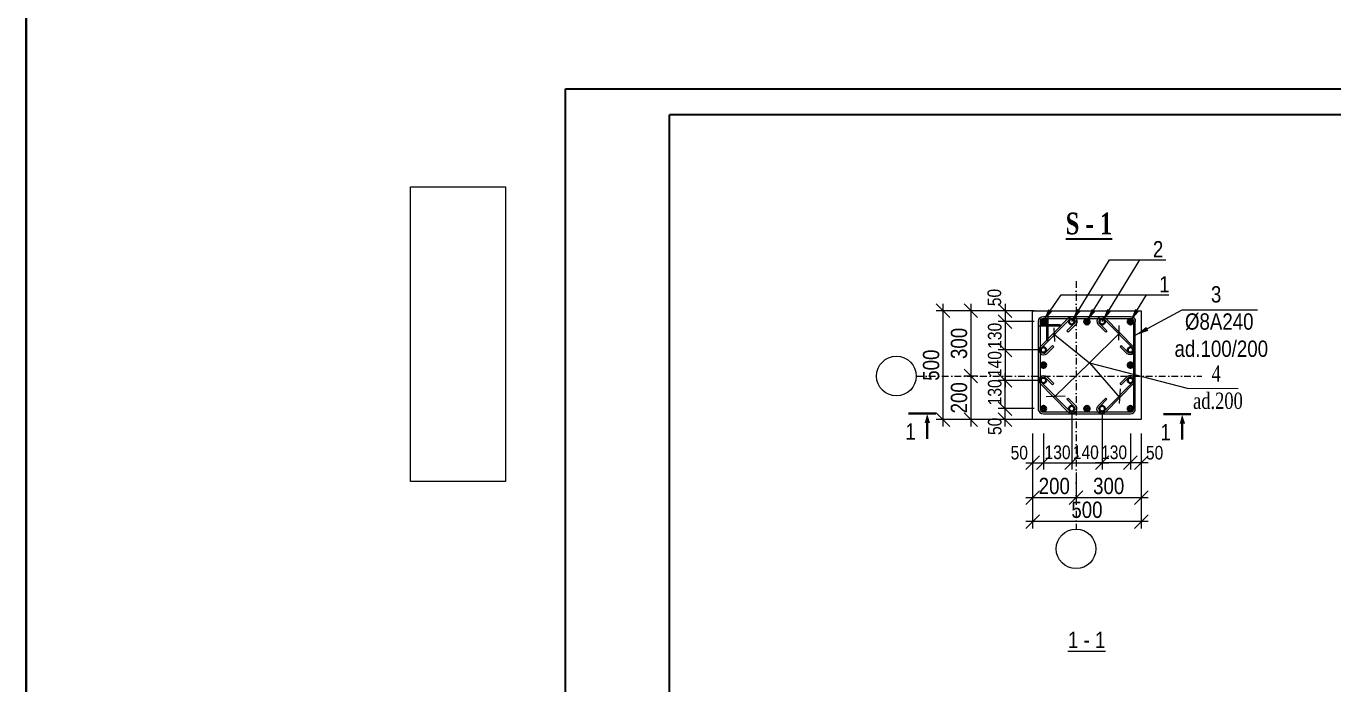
# Model space of a CAD drawing. Header units: millimetres. Extents: x -149347 to 251215, y -2929184 to -2541447.
# Drawn here: x -91598 to -67571, y -2713286 to -2701190 of the extents above; entities that cross this region are included whole.
import ezdxf

# ---------------------------------------------------------------- set-up
doc = ezdxf.new("R2010")
doc.units = ezdxf.units.MM
doc.linetypes.add('CENTER', pattern=[1524, 952.5, -190.5, 190.5, -190.5])
doc.linetypes.add('Dot & Dashed', pattern=[469.194434, 246.944437, -123.472219, 0, -98.777778])
for name, color, linetype, lineweight in [('Ishare xetleri', 95, 'Continuous', 5), ('Oxlar- - -', 84, 'CENTER', 5), ('Xamut', 5, 'Continuous', 15)]:
    doc.layers.add(name, color=color, linetype=linetype, lineweight=lineweight)
doc.layers.add('Text', color=7, linetype='Continuous')
doc.styles.add('400', font='times.ttf', dxfattribs={"width": 0.75, "height": 300})
doc.styles.add('style1', font='A3TI(LA).TTF', dxfattribs={"height": 400})
doc.styles.add('style6', font='ARIALN.TTF', dxfattribs={"height": 300})
doc.dimstyles.new('DIM_100', dxfattribs={"dimscale": 100, "dimtxt": 250, "dimasz": 2.5, "dimexe": 1.25, "dimexo": 0.625, "dimtad": 1, "dimdec": 0, "dimtxsty": 'style1', "dimblk": 'OBLIQUE', "dimcen": 2.5, "dimdle": 1.25, "dimclrd": 251, "dimclre": 251, "dimaunit": 1, "dimadec": 3, "dimazin": 0, "dimtfac": 1, "dimtdec": 0, "dimtmove": 1, "dimatfit": 3, "dimfxl": 1.25, "dimlwd": 5, "dimlwe": 5, "dimarcsym": 0})
pattern_1 = [(0, (-1795523.03, -106247.806), (0, 27.94), [20.32, -7.62]), (90, (-1795523.03, -106247.806), (-27.94, 2e-15), [20.32, -7.62])]
pattern_2 = [(0, (-1795523.03, -107047.793), (0, 27.94), [20.32, -7.62]), (90, (-1795523.03, -107047.793), (-27.94, 2e-15), [20.32, -7.62])]
pattern_3 = [(0, (-1796323.03, -106247.806), (0, 27.94), [20.32, -7.62]), (90, (-1796323.03, -106247.806), (-27.94, 2e-15), [20.32, -7.62])]
pattern_4 = [(0, (-71242.724, -2706574.927), (0, 27.94), [20.32, -7.62]), (90, (-71242.724, -2706574.927), (-27.94, 2e-15), [20.32, -7.62])]
pattern_5 = [(0, (-1795523.03, -107847.8), (0, 27.94), [20.32, -7.62]), (90, (-1795523.03, -107847.8), (-27.94, 2e-15), [20.32, -7.62])]
pattern_6 = [(0, (-71242.724, -2707374.934), (0, 27.94), [20.32, -7.62]), (90, (-71242.724, -2707374.934), (-27.94, 2e-15), [20.32, -7.62])]
pattern_7 = [(0, (-1794723.03, -106247.806), (0, 27.94), [20.32, -7.62]), (90, (-1794723.03, -106247.806), (-27.94, 2e-15), [20.32, -7.62])]
pattern_8 = [(0, (-1794723.03, -107047.793), (0, 27.94), [20.32, -7.62]), (90, (-1794723.03, -107047.793), (-27.94, 2e-15), [20.32, -7.62])]

# ---------------------------------------------------------------- blocks, each defined once
blk = doc.blocks.new('mekteb')
at = {"color": 0, "lineweight": 25}
for p, q in [((99643, -1821466), (139843, -1821466)), ((99643, -1849866), (99643, -1821466))]:
    blk.add_line(p, q, dxfattribs=at)
at = {"color": 0, "lineweight": 25, "ltscale": 15}
for p in [(101643, -1849366), (139343, -1821966)]:
    blk.add_line(p, (101643, -1821966), dxfattribs=at)
blk = doc.blocks.new('_Oblique')
at = {"color": 0, "linetype": 'ByBlock', "lineweight": -2}
blk.add_line((-0.5, -0.5), (0.5, 0.5), dxfattribs=at)
blk = doc.blocks.new('*D212')
at = {"color": 251, "lineweight": 5, "ltscale": 15, "transparency": 16777216}
for p, q in [((-73093, -2708683), (-73093, -2710427)), ((-71093, -2708683), (-71093, -2710427))]:
    blk.add_line(p, q, dxfattribs=at)
at = {"color": 251, "linetype": 'ByBlock', "lineweight": 5, "ltscale": 15, "transparency": 16777216}
blk.add_line((-70968, -2710302), (-73218, -2710302), dxfattribs=at)
at = {"layer": 'Defpoints', "color": 0, "lineweight": 15, "ltscale": 15, "transparency": 16777216}
for p in [(-73093, -2708621), (-71093, -2708621), (-73093, -2710302)]:
    blk.add_point(p, dxfattribs=at)
at = {"color": 251, "lineweight": 5, "ltscale": 15, "transparency": 16777216, "xscale": 250, "yscale": 250, "zscale": 250, "rotation": 180}
blk.add_blockref('_Oblique', (-73093, -2710302), dxfattribs=at)
at = {"color": 251, "lineweight": 5, "ltscale": 15, "transparency": 16777216, "xscale": 250, "yscale": 250, "zscale": 250}
blk.add_blockref('_Oblique', (-71093, -2710302), dxfattribs=at)
at = {"color": 0, "lineweight": 15, "ltscale": 15, "transparency": 16777216, "insert": (-72093, -2710087), "char_height": 300, "attachment_point": 5, "style": 'style6'}
blk.add_mtext('500', dxfattribs=at)
blk = doc.blocks.new('*D213')
at = {"color": 251, "lineweight": 5, "ltscale": 15, "transparency": 16777216}
for p, q in [((-73093, -2708683), (-73093, -2710427)), ((-71093, -2708683), (-71093, -2710427))]:
    blk.add_line(p, q, dxfattribs=at)
at = {"color": 251, "linetype": 'ByBlock', "lineweight": 5, "ltscale": 15, "transparency": 16777216}
blk.add_line((-70968, -2710302), (-73218, -2710302), dxfattribs=at)
at = {"layer": 'Defpoints', "color": 0, "lineweight": 15, "ltscale": 15, "transparency": 16777216}
for p in [(-73093, -2708621), (-71093, -2708621), (-73093, -2710302)]:
    blk.add_point(p, dxfattribs=at)
at = {"color": 251, "lineweight": 5, "ltscale": 15, "transparency": 16777216, "xscale": 250, "yscale": 250, "zscale": 250, "rotation": 180}
blk.add_blockref('_Oblique', (-73093, -2710302), dxfattribs=at)
at = {"color": 251, "lineweight": 5, "ltscale": 15, "transparency": 16777216, "xscale": 250, "yscale": 250, "zscale": 250}
blk.add_blockref('_Oblique', (-71093, -2710302), dxfattribs=at)
at = {"color": 0, "lineweight": 15, "ltscale": 15, "transparency": 16777216, "insert": (-72093, -2710087), "char_height": 300, "attachment_point": 5, "style": 'style6'}
blk.add_mtext('500', dxfattribs=at)
blk = doc.blocks.new('*D214')
at = {"color": 251, "lineweight": 5, "ltscale": 15, "transparency": 16777216}
for p, q in [((-73093, -2708683), (-73093, -2709344)), ((-72893, -2708683), (-72893, -2709344))]:
    blk.add_line(p, q, dxfattribs=at)
at = {"color": 251, "linetype": 'ByBlock', "lineweight": 5, "ltscale": 15, "transparency": 16777216}
blk.add_line((-73218, -2709219), (-72768, -2709219), dxfattribs=at)
at = {"layer": 'Defpoints', "color": 0, "lineweight": 15, "ltscale": 15, "transparency": 16777216}
for p in [(-73093, -2708621), (-72893, -2708621), (-72893, -2709219)]:
    blk.add_point(p, dxfattribs=at)
at = {"color": 251, "lineweight": 5, "ltscale": 15, "transparency": 16777216, "xscale": 250, "yscale": 250, "zscale": 250, "rotation": 180}
blk.add_blockref('_Oblique', (-73093, -2709219), dxfattribs=at)
at = {"color": 251, "lineweight": 5, "ltscale": 15, "transparency": 16777216, "xscale": 250, "yscale": 250, "zscale": 250}
blk.add_blockref('_Oblique', (-72893, -2709219), dxfattribs=at)
at = {"color": 0, "lineweight": 15, "ltscale": 15, "transparency": 16777216, "insert": (-73337, -2709036), "char_height": 300, "attachment_point": 5, "style": 'style6'}
blk.add_mtext('{\\H0.83333x;50}', dxfattribs=at)
blk = doc.blocks.new('*D215')
at = {"color": 251, "lineweight": 5, "ltscale": 15, "transparency": 16777216}
for p, q in [((-73093, -2709281), (-73093, -2709988)), ((-72293, -2709491), (-72293, -2709988))]:
    blk.add_line(p, q, dxfattribs=at)
at = {"color": 251, "linetype": 'ByBlock', "lineweight": 5, "ltscale": 15, "transparency": 16777216}
blk.add_line((-72168, -2709863), (-73218, -2709863), dxfattribs=at)
at = {"layer": 'Defpoints', "color": 0, "lineweight": 15, "ltscale": 15, "transparency": 16777216}
for p in [(-73093, -2709219), (-72293, -2709429), (-73093, -2709863)]:
    blk.add_point(p, dxfattribs=at)
at = {"color": 251, "lineweight": 5, "ltscale": 15, "transparency": 16777216, "xscale": 250, "yscale": 250, "zscale": 250, "rotation": 180}
blk.add_blockref('_Oblique', (-73093, -2709863), dxfattribs=at)
at = {"color": 251, "lineweight": 5, "ltscale": 15, "transparency": 16777216, "xscale": 250, "yscale": 250, "zscale": 250}
blk.add_blockref('_Oblique', (-72293, -2709863), dxfattribs=at)
at = {"color": 0, "lineweight": 15, "ltscale": 15, "transparency": 16777216, "insert": (-72693, -2709648), "char_height": 300, "attachment_point": 5, "style": 'style6'}
blk.add_mtext('200', dxfattribs=at)
blk = doc.blocks.new('*D216')
at = {"color": 251, "lineweight": 5, "ltscale": 15, "transparency": 16777216}
for p, q in [((-72293, -2709491), (-72293, -2709988)), ((-71093, -2709281), (-71093, -2709988))]:
    blk.add_line(p, q, dxfattribs=at)
at = {"color": 251, "linetype": 'ByBlock', "lineweight": 5, "ltscale": 15, "transparency": 16777216}
blk.add_line((-70968, -2709863), (-72418, -2709863), dxfattribs=at)
at = {"layer": 'Defpoints', "color": 0, "lineweight": 15, "ltscale": 15, "transparency": 16777216}
for p in [(-71093, -2709219), (-72293, -2709429), (-72293, -2709863)]:
    blk.add_point(p, dxfattribs=at)
at = {"color": 251, "lineweight": 5, "ltscale": 15, "transparency": 16777216, "xscale": 250, "yscale": 250, "zscale": 250, "rotation": 180}
blk.add_blockref('_Oblique', (-72293, -2709863), dxfattribs=at)
at = {"color": 251, "lineweight": 5, "ltscale": 15, "transparency": 16777216, "xscale": 250, "yscale": 250, "zscale": 250}
blk.add_blockref('_Oblique', (-71093, -2709863), dxfattribs=at)
at = {"color": 0, "lineweight": 15, "ltscale": 15, "transparency": 16777216, "insert": (-71693, -2709648), "char_height": 300, "attachment_point": 5, "style": 'style6'}
blk.add_mtext('300', dxfattribs=at)
blk = doc.blocks.new('*D217')
at = {"color": 251, "lineweight": 5, "ltscale": 15, "transparency": 16777216}
for p, q in [((-71293, -2708683), (-71293, -2709344)), ((-71093, -2708683), (-71093, -2709344))]:
    blk.add_line(p, q, dxfattribs=at)
at = {"color": 251, "linetype": 'ByBlock', "lineweight": 5, "ltscale": 15, "transparency": 16777216}
blk.add_line((-70968, -2709219), (-71418, -2709219), dxfattribs=at)
at = {"layer": 'Defpoints', "color": 0, "lineweight": 15, "ltscale": 15, "transparency": 16777216}
for p in [(-71293, -2708621), (-71093, -2708621), (-71293, -2709219)]:
    blk.add_point(p, dxfattribs=at)
at = {"color": 251, "lineweight": 5, "ltscale": 15, "transparency": 16777216, "xscale": 250, "yscale": 250, "zscale": 250, "rotation": 180}
blk.add_blockref('_Oblique', (-71293, -2709219), dxfattribs=at)
at = {"color": 251, "lineweight": 5, "ltscale": 15, "transparency": 16777216, "xscale": 250, "yscale": 250, "zscale": 250}
blk.add_blockref('_Oblique', (-71093, -2709219), dxfattribs=at)
at = {"color": 0, "lineweight": 15, "ltscale": 15, "transparency": 16777216, "insert": (-70849, -2709036), "char_height": 300, "attachment_point": 5, "style": 'style6'}
blk.add_mtext('{\\H0.83333x;50}', dxfattribs=at)
blk = doc.blocks.new('*D218')
at = {"color": 251, "linetype": 'ByBlock', "lineweight": 5, "ltscale": 15, "transparency": 16777216}
blk.add_line((-74228, -2706300), (-74228, -2707750), dxfattribs=at)
at = {"color": 251, "lineweight": 5, "ltscale": 15, "transparency": 16777216}
for p, q in [((-74088, -2706425), (-74353, -2706425)), ((-74102, -2707625), (-74353, -2707625))]:
    blk.add_line(p, q, dxfattribs=at)
at = {"layer": 'Defpoints', "color": 0, "lineweight": 15, "ltscale": 15, "transparency": 16777216}
for p in [(-74025, -2706425), (-74228, -2707625), (-74039, -2707625)]:
    blk.add_point(p, dxfattribs=at)
at = {"color": 251, "lineweight": 5, "ltscale": 15, "transparency": 16777216, "xscale": 250, "yscale": 250, "zscale": 250}
for p, rotation in [((-74228, -2706425), 90), ((-74228, -2707625), 270)]:
    blk.add_blockref('_Oblique', p, dxfattribs=dict(at, rotation=rotation))
at = {"color": 0, "lineweight": 15, "ltscale": 15, "transparency": 16777216, "insert": (-74444, -2707025), "char_height": 300, "attachment_point": 5, "rotation": 90, "style": 'style6'}
blk.add_mtext('300', dxfattribs=at)
blk = doc.blocks.new('*D219')
at = {"color": 251, "linetype": 'ByBlock', "lineweight": 5, "ltscale": 15, "transparency": 16777216}
blk.add_line((-74741, -2706300), (-74741, -2708550), dxfattribs=at)
at = {"color": 251, "lineweight": 5, "ltscale": 15, "transparency": 16777216}
for p, q in [((-73216, -2706425), (-74866, -2706425)), ((-73041, -2708425), (-74866, -2708425))]:
    blk.add_line(p, q, dxfattribs=at)
at = {"layer": 'Defpoints', "color": 0, "lineweight": 15, "ltscale": 15, "transparency": 16777216}
for p in [(-73153, -2706425), (-74741, -2708425), (-72978, -2708425)]:
    blk.add_point(p, dxfattribs=at)
at = {"color": 251, "lineweight": 5, "ltscale": 15, "transparency": 16777216, "xscale": 250, "yscale": 250, "zscale": 250}
for p, rotation in [((-74741, -2706425), 90), ((-74741, -2708425), 270)]:
    blk.add_blockref('_Oblique', p, dxfattribs=dict(at, rotation=rotation))
at = {"color": 0, "lineweight": 15, "ltscale": 15, "transparency": 16777216, "insert": (-74957, -2707425), "char_height": 300, "attachment_point": 5, "rotation": 90, "style": 'style6'}
blk.add_mtext('500', dxfattribs=at)
blk = doc.blocks.new('*D220')
at = {"color": 251, "linetype": 'ByBlock', "lineweight": 5, "ltscale": 15, "transparency": 16777216}
blk.add_line((-73597, -2706300), (-73597, -2706750), dxfattribs=at)
at = {"color": 251, "lineweight": 5, "ltscale": 15, "transparency": 16777216}
for p, q in [((-73061, -2706425), (-73722, -2706425)), ((-73061, -2706625), (-73722, -2706625))]:
    blk.add_line(p, q, dxfattribs=at)
at = {"layer": 'Defpoints', "color": 0, "lineweight": 15, "ltscale": 15, "transparency": 16777216}
for p in [(-72999, -2706425), (-73597, -2706625), (-72999, -2706625)]:
    blk.add_point(p, dxfattribs=at)
at = {"color": 251, "lineweight": 5, "ltscale": 15, "transparency": 16777216, "xscale": 250, "yscale": 250, "zscale": 250}
for p, rotation in [((-73597, -2706425), 90), ((-73597, -2706625), 270)]:
    blk.add_blockref('_Oblique', p, dxfattribs=dict(at, rotation=rotation))
at = {"color": 0, "lineweight": 15, "ltscale": 15, "transparency": 16777216, "insert": (-73794, -2706181), "char_height": 300, "attachment_point": 5, "rotation": 90, "style": 'style6'}
blk.add_mtext('{\\H0.83333x;50}', dxfattribs=at)
blk = doc.blocks.new('*D221')
at = {"color": 251, "linetype": 'ByBlock', "lineweight": 5, "ltscale": 15, "transparency": 16777216}
blk.add_line((-74228, -2707500), (-74228, -2708550), dxfattribs=at)
at = {"color": 251, "lineweight": 5, "ltscale": 15, "transparency": 16777216}
for p, q in [((-74148, -2707625), (-74353, -2707625)), ((-74148, -2708425), (-74353, -2708425))]:
    blk.add_line(p, q, dxfattribs=at)
at = {"layer": 'Defpoints', "color": 0, "lineweight": 15, "ltscale": 15, "transparency": 16777216}
for p in [(-74085, -2707625), (-74228, -2708425), (-74085, -2708425)]:
    blk.add_point(p, dxfattribs=at)
at = {"color": 251, "lineweight": 5, "ltscale": 15, "transparency": 16777216, "xscale": 250, "yscale": 250, "zscale": 250}
for p, rotation in [((-74228, -2707625), 90), ((-74228, -2708425), 270)]:
    blk.add_blockref('_Oblique', p, dxfattribs=dict(at, rotation=rotation))
at = {"color": 0, "lineweight": 15, "ltscale": 15, "transparency": 16777216, "insert": (-74444, -2708025), "char_height": 300, "attachment_point": 5, "rotation": 90, "style": 'style6'}
blk.add_mtext('200', dxfattribs=at)
blk = doc.blocks.new('*D222')
at = {"color": 251, "lineweight": 5, "ltscale": 15, "transparency": 16777216}
for p, q in [((-73061, -2708225), (-73722, -2708225)), ((-73061, -2708425), (-73722, -2708425))]:
    blk.add_line(p, q, dxfattribs=at)
at = {"color": 251, "linetype": 'ByBlock', "lineweight": 5, "ltscale": 15, "transparency": 16777216}
blk.add_line((-73597, -2708550), (-73597, -2708100), dxfattribs=at)
at = {"layer": 'Defpoints', "color": 0, "lineweight": 15, "ltscale": 15, "transparency": 16777216}
for p in [(-73597, -2708225), (-72999, -2708225), (-72999, -2708425)]:
    blk.add_point(p, dxfattribs=at)
at = {"color": 251, "lineweight": 5, "ltscale": 15, "transparency": 16777216, "xscale": 250, "yscale": 250, "zscale": 250}
for p, rotation in [((-73597, -2708225), 90), ((-73597, -2708425), 270)]:
    blk.add_blockref('_Oblique', p, dxfattribs=dict(at, rotation=rotation))
at = {"color": 0, "lineweight": 15, "ltscale": 15, "transparency": 16777216, "insert": (-73787, -2708550), "char_height": 300, "attachment_point": 5, "rotation": 90, "style": 'style6'}
blk.add_mtext('{\\H0.83333x;50}', dxfattribs=at)
blk = doc.blocks.new('*D223')
at = {"color": 251, "lineweight": 5, "ltscale": 15, "transparency": 16777216}
for p, q in [((-72373, -2708287), (-72373, -2709344)), ((-72893, -2708683), (-72893, -2709344))]:
    blk.add_line(p, q, dxfattribs=at)
at = {"color": 251, "linetype": 'ByBlock', "lineweight": 5, "ltscale": 15, "transparency": 16777216}
blk.add_line((-73018, -2709219), (-72248, -2709219), dxfattribs=at)
at = {"layer": 'Defpoints', "color": 0, "lineweight": 15, "ltscale": 15, "transparency": 16777216}
for p in [(-72373, -2708225), (-72893, -2708621), (-72373, -2709219)]:
    blk.add_point(p, dxfattribs=at)
at = {"color": 251, "lineweight": 5, "ltscale": 15, "transparency": 16777216, "xscale": 250, "yscale": 250, "zscale": 250, "rotation": 180}
blk.add_blockref('_Oblique', (-72893, -2709219), dxfattribs=at)
at = {"color": 251, "lineweight": 5, "ltscale": 15, "transparency": 16777216, "xscale": 250, "yscale": 250, "zscale": 250}
blk.add_blockref('_Oblique', (-72373, -2709219), dxfattribs=at)
at = {"color": 0, "lineweight": 15, "ltscale": 15, "transparency": 16777216, "insert": (-72633, -2709029), "char_height": 300, "attachment_point": 5, "style": 'style6'}
blk.add_mtext('{\\H0.83333x;130}', dxfattribs=at)
blk = doc.blocks.new('*D224')
at = {"color": 251, "lineweight": 5, "ltscale": 15, "transparency": 16777216}
for p, q in [((-71813, -2708287), (-71813, -2709344)), ((-71293, -2708683), (-71293, -2709344))]:
    blk.add_line(p, q, dxfattribs=at)
at = {"color": 251, "linetype": 'ByBlock', "lineweight": 5, "ltscale": 15, "transparency": 16777216}
blk.add_line((-71168, -2709219), (-71938, -2709219), dxfattribs=at)
at = {"layer": 'Defpoints', "color": 0, "lineweight": 15, "ltscale": 15, "transparency": 16777216}
for p in [(-71813, -2708225), (-71293, -2708621), (-71813, -2709219)]:
    blk.add_point(p, dxfattribs=at)
at = {"color": 251, "lineweight": 5, "ltscale": 15, "transparency": 16777216, "xscale": 250, "yscale": 250, "zscale": 250, "rotation": 180}
blk.add_blockref('_Oblique', (-71813, -2709219), dxfattribs=at)
at = {"color": 251, "lineweight": 5, "ltscale": 15, "transparency": 16777216, "xscale": 250, "yscale": 250, "zscale": 250}
blk.add_blockref('_Oblique', (-71293, -2709219), dxfattribs=at)
at = {"color": 0, "lineweight": 15, "ltscale": 15, "transparency": 16777216, "insert": (-71593, -2709029), "char_height": 300, "attachment_point": 5, "style": 'style6'}
blk.add_mtext('{\\H0.83333x;130}', dxfattribs=at)
blk = doc.blocks.new('*D225')
at = {"color": 251, "linetype": 'ByBlock', "lineweight": 5, "ltscale": 15, "transparency": 16777216}
blk.add_line((-73597, -2706500), (-73597, -2707270), dxfattribs=at)
at = {"color": 251, "lineweight": 5, "ltscale": 15, "transparency": 16777216}
for p, q in [((-73061, -2706625), (-73722, -2706625)), ((-72955, -2707145), (-73722, -2707145))]:
    blk.add_line(p, q, dxfattribs=at)
at = {"layer": 'Defpoints', "color": 0, "lineweight": 15, "ltscale": 15, "transparency": 16777216}
for p in [(-72999, -2706625), (-73597, -2707145), (-72893, -2707145)]:
    blk.add_point(p, dxfattribs=at)
at = {"color": 251, "lineweight": 5, "ltscale": 15, "transparency": 16777216, "xscale": 250, "yscale": 250, "zscale": 250}
for p, rotation in [((-73597, -2706625), 90), ((-73597, -2707145), 270)]:
    blk.add_blockref('_Oblique', p, dxfattribs=dict(at, rotation=rotation))
at = {"color": 0, "lineweight": 15, "ltscale": 15, "transparency": 16777216, "insert": (-73787, -2706885), "char_height": 300, "attachment_point": 5, "rotation": 90, "style": 'style6'}
blk.add_mtext('{\\H0.83333x;130}', dxfattribs=at)
blk = doc.blocks.new('*D226')
at = {"color": 251, "linetype": 'ByBlock', "lineweight": 5, "ltscale": 15, "transparency": 16777216}
blk.add_line((-73597, -2708350), (-73597, -2707580), dxfattribs=at)
at = {"color": 251, "lineweight": 5, "ltscale": 15, "transparency": 16777216}
for p, q in [((-72955, -2707705), (-73722, -2707705)), ((-73061, -2708225), (-73722, -2708225))]:
    blk.add_line(p, q, dxfattribs=at)
at = {"layer": 'Defpoints', "color": 0, "lineweight": 15, "ltscale": 15, "transparency": 16777216}
for p in [(-73597, -2707705), (-72893, -2707705), (-72999, -2708225)]:
    blk.add_point(p, dxfattribs=at)
at = {"color": 251, "lineweight": 5, "ltscale": 15, "transparency": 16777216, "xscale": 250, "yscale": 250, "zscale": 250}
for p, rotation in [((-73597, -2707705), 90), ((-73597, -2708225), 270)]:
    blk.add_blockref('_Oblique', p, dxfattribs=dict(at, rotation=rotation))
at = {"color": 0, "lineweight": 15, "ltscale": 15, "transparency": 16777216, "insert": (-73787, -2707925), "char_height": 300, "attachment_point": 5, "rotation": 90, "style": 'style6'}
blk.add_mtext('{\\H0.83333x;130}', dxfattribs=at)
blk = doc.blocks.new('*D227')
at = {"color": 251, "lineweight": 5, "ltscale": 15, "transparency": 16777216}
for p, q in [((-72373, -2708683), (-72373, -2709344)), ((-71813, -2708634), (-71813, -2709344))]:
    blk.add_line(p, q, dxfattribs=at)
at = {"color": 251, "linetype": 'ByBlock', "lineweight": 5, "ltscale": 15, "transparency": 16777216}
blk.add_line((-72498, -2709219), (-71688, -2709219), dxfattribs=at)
at = {"layer": 'Defpoints', "color": 0, "lineweight": 15, "ltscale": 15, "transparency": 16777216}
for p in [(-72373, -2708621), (-71813, -2708572), (-71813, -2709219)]:
    blk.add_point(p, dxfattribs=at)
at = {"color": 251, "lineweight": 5, "ltscale": 15, "transparency": 16777216, "xscale": 250, "yscale": 250, "zscale": 250, "rotation": 180}
blk.add_blockref('_Oblique', (-72373, -2709219), dxfattribs=at)
at = {"color": 251, "lineweight": 5, "ltscale": 15, "transparency": 16777216, "xscale": 250, "yscale": 250, "zscale": 250}
blk.add_blockref('_Oblique', (-71813, -2709219), dxfattribs=at)
at = {"color": 0, "lineweight": 15, "ltscale": 15, "transparency": 16777216, "insert": (-72113, -2709029), "char_height": 300, "attachment_point": 5, "style": 'style6'}
blk.add_mtext('{\\H0.83333x;140}', dxfattribs=at)
blk = doc.blocks.new('*D209')
at = {"color": 251, "linetype": 'ByBlock', "lineweight": 5, "ltscale": 15, "transparency": 16777216}
blk.add_line((-73597, -2707020), (-73597, -2707830), dxfattribs=at)
at = {"color": 251, "lineweight": 5, "ltscale": 15, "transparency": 16777216}
for p, q in [((-73061, -2707145), (-73722, -2707145)), ((-72955, -2707705), (-73722, -2707705))]:
    blk.add_line(p, q, dxfattribs=at)
at = {"layer": 'Defpoints', "color": 0, "lineweight": 15, "ltscale": 15, "transparency": 16777216}
for p in [(-72999, -2707145), (-73597, -2707705), (-72893, -2707705)]:
    blk.add_point(p, dxfattribs=at)
at = {"color": 251, "lineweight": 5, "ltscale": 15, "transparency": 16777216, "xscale": 250, "yscale": 250, "zscale": 250}
for p, rotation in [((-73597, -2707145), 90), ((-73597, -2707705), 270)]:
    blk.add_blockref('_Oblique', p, dxfattribs=dict(at, rotation=rotation))
at = {"color": 0, "lineweight": 15, "ltscale": 15, "transparency": 16777216, "insert": (-73787, -2707405), "char_height": 300, "attachment_point": 5, "rotation": 90, "style": 'style6'}
blk.add_mtext('{\\H0.83333x;140}', dxfattribs=at)

msp = doc.modelspace()

# ---------------------------------------------------------------- hatches: boundary and pattern name
at = {"layer": 'Xamut'}
h = msp.add_hatch(dxfattribs=at)
h.set_pattern_fill('ANGLE', color=0, scale=4, style=0)
h.set_pattern_definition(pattern_2)
edge = h.paths.add_edge_path()
edge.add_arc((-72892.7239, -2706624.92686), 50, 0, 360)
h = msp.add_hatch(dxfattribs=at)
h.set_pattern_fill('ANGLE', color=0, scale=4, style=0)
h.set_pattern_definition(pattern_2)
edge = h.paths.add_edge_path()
edge.add_arc((-72892.7239, -2706624.92686), 50, 0, 360)
h = msp.add_hatch(dxfattribs=at)
h.set_pattern_fill('ANGLE', color=0, scale=4, style=0)
h.set_pattern_definition(pattern_8)
edge = h.paths.add_edge_path()
edge.add_arc((-72092.7239, -2706624.92686), 50, 0, 360)
h = msp.add_hatch(dxfattribs=at)
h.set_pattern_fill('ANGLE', color=0, scale=4, style=0)
h.set_pattern_definition(pattern_8)
edge = h.paths.add_edge_path()
edge.add_arc((-72092.7239, -2706624.92686), 50, 0, 360)
h = msp.add_hatch(dxfattribs=at)
h.set_pattern_fill('ANGLE', color=0, scale=4, style=0)
h.set_pattern_definition(pattern_4)
edge = h.paths.add_edge_path()
edge.add_arc((-71292.7239, -2706624.92686), 50, 0, 360)
h = msp.add_hatch(dxfattribs=at)
h.set_pattern_fill('ANGLE', color=0, scale=4, style=0)
h.set_pattern_definition(pattern_4)
edge = h.paths.add_edge_path()
edge.add_arc((-71292.7239, -2706624.92686), 50, 0, 360)
h = msp.add_hatch(dxfattribs=at)
h.set_pattern_fill('ANGLE', color=0, scale=4, style=0)
h.set_pattern_definition(pattern_5)
edge = h.paths.add_edge_path()
edge.add_arc((-72892.7239, -2707424.93379), 50, 0, 360)
h = msp.add_hatch(dxfattribs=at)
h.set_pattern_fill('ANGLE', color=0, scale=4, style=0)
h.set_pattern_definition(pattern_5)
edge = h.paths.add_edge_path()
edge.add_arc((-72892.7239, -2707424.93379), 50, 0, 360)
h = msp.add_hatch(dxfattribs=at)
h.set_pattern_fill('ANGLE', color=0, scale=4, style=0)
h.set_pattern_definition(pattern_6)
edge = h.paths.add_edge_path()
edge.add_arc((-71292.7239, -2707424.93379), 50, 0, 360)
h = msp.add_hatch(dxfattribs=at)
h.set_pattern_fill('ANGLE', color=0, scale=4, style=0)
h.set_pattern_definition(pattern_6)
edge = h.paths.add_edge_path()
edge.add_arc((-71292.7239, -2707424.93379), 50, 0, 360)
h = msp.add_hatch(dxfattribs=at)
h.set_pattern_fill('ANGLE', color=0, scale=4, style=0)
h.set_pattern_definition(pattern_1)
edge = h.paths.add_edge_path()
edge.add_arc((-72892.7239, -2708224.94071), 50, 0, 360)
h = msp.add_hatch(dxfattribs=at)
h.set_pattern_fill('ANGLE', color=0, scale=4, style=0)
h.set_pattern_definition(pattern_1)
edge = h.paths.add_edge_path()
edge.add_arc((-72892.7239, -2708224.94071), 50, 0, 360)
h = msp.add_hatch(dxfattribs=at)
h.set_pattern_fill('ANGLE', color=0, scale=4, style=0)
h.set_pattern_definition(pattern_7)
edge = h.paths.add_edge_path()
edge.add_arc((-72092.7239, -2708224.94071), 50, 0, 360)
h = msp.add_hatch(dxfattribs=at)
h.set_pattern_fill('ANGLE', color=0, scale=4, style=0)
h.set_pattern_definition(pattern_7)
edge = h.paths.add_edge_path()
edge.add_arc((-72092.7239, -2708224.94071), 50, 0, 360)
h = msp.add_hatch(dxfattribs=at)
h.set_pattern_fill('ANGLE', color=0, scale=4, style=0)
h.set_pattern_definition(pattern_3)
edge = h.paths.add_edge_path()
edge.add_arc((-71292.7239, -2708224.94071), 50, 0, 360)
h = msp.add_hatch(dxfattribs=at)
h.set_pattern_fill('ANGLE', color=0, scale=4, style=0)
h.set_pattern_definition(pattern_3)
edge = h.paths.add_edge_path()
edge.add_arc((-71292.7239, -2708224.94071), 50, 0, 360)

# ---------------------------------------------------------------- linework, layer by layer
at = {"color": 1, "lineweight": 15, "ltscale": 15}
msp.add_line((-72678.73748, -2707996.29534), (-72045.5461, -2707380.17475), dxfattribs=at)
at = {"lineweight": 30}
for p, q in [((-75373.32621, -2708316.56335), (-74871.90937, -2708316.56335)), ((-75030.34855, -2708488.4935), (-75030.34855, -2708778.22182)), ((-70684.15339, -2708327.63157), (-70182.73654, -2708327.63157)), ((-70341.17572, -2708499.56172), (-70341.17572, -2708789.29003))]:
    msp.add_line(p, q, dxfattribs=at)
at = {"color": 3, "lineweight": 30, "ltscale": 15}
msp.add_lwpolyline([(-91597.80098, -2541447.34864), (251214.7936, -2541447.34864), (251214.7936, -2929183.96085), (-91597.80098, -2929183.96085)], close=True, dxfattribs=at)
at = {"color": 1, "lineweight": 15, "ltscale": 15}
msp.add_lwpolyline([(-84528.27441, -2704143.89452), (-82781.68462, -2704143.89452), (-82781.68462, -2709561.90491), (-84528.27441, -2709561.90491)], close=True, dxfattribs=at)
at = {"color": 7, "lineweight": 15, "ltscale": 20}
msp.add_lwpolyline([(-73092.7239, -2706424.92686), (-71092.7239, -2706424.92686), (-71092.7239, -2708424.94071), (-73092.7239, -2708424.94071), (-73092.7239, -2706424.92686)], dxfattribs=at)
at = {"color": 1, "lineweight": 15, "ltscale": 15}
for points in [[(-72712.8803, -2706842.62378), (-72045.5461, -2707380.17475), (-71486.24007, -2706828.75565)], [(-72682.1565, -2706989.79198), (-72693.51173, -2706735.80597)], [(-71507.07109, -2706693.51527), (-71511.34128, -2706965.25047)], [(-72045.5461, -2707380.17475), (-71488.28952, -2708023.19068)], [(-72045.5461, -2707380.17475), (-70248.38415, -2707846.67586), (-69313.90876, -2707852.18628)], [(-72845.27721, -2708001.05168), (-72491.90162, -2707990.95934)], [(-71482.92526, -2707862.95811), (-71500.14177, -2708128.26922)]]:
    msp.add_lwpolyline(points, dxfattribs=at)
at = {"lineweight": 30}
for points in [[(-74977.23508, -2708488.4935), (-75030.34855, -2708323.1185), (-75076.29322, -2708488.4935)], [(-70288.06225, -2708499.56172), (-70341.17572, -2708334.18672), (-70387.12039, -2708499.56172)]]:
    msp.add_solid(points, dxfattribs=at)
at = {"layer": 'Ishare xetleri', "color": 251, "lineweight": 9}
for p, q in [((-72984.01529, -2706618.62954), (-72979.75229, -2706583.04595)), ((-72984.01529, -2706618.62954), (-72979.75229, -2706583.04595)), ((-72979.75229, -2706583.04595), (-72956.58267, -2706553.71632)), ((-72979.75229, -2706583.04595), (-72956.58267, -2706553.71632)), ((-72956.58267, -2706553.71632), (-72927.97053, -2706535.77137)), ((-72956.58267, -2706553.71632), (-72927.97053, -2706535.77137)), ((-72952.01529, -2706620.53954), (-72949.05217, -2706595.80613)), ((-72952.01529, -2706620.53954), (-72949.05217, -2706595.80613)), ((-72949.05217, -2706595.80613), (-72934.89834, -2706577.88928)), ((-72949.05217, -2706595.80613), (-72934.89834, -2706577.88928)), ((-72934.89834, -2706577.88928), (-72917.13544, -2706566.74876)), ((-72934.89834, -2706577.88928), (-72917.13544, -2706566.74876)), ((-72927.97053, -2706535.77137), (-72893.03828, -2706531.81484)), ((-72927.97053, -2706535.77137), (-72893.03828, -2706531.81484)), ((-72917.13544, -2706566.74876), (-72891.23185, -2706563.81484)), ((-72917.13544, -2706566.74876), (-72891.23185, -2706563.81484)), ((-71295.00737, -2706563.81484), (-71274.16677, -2706567.51814)), ((-71295.00737, -2706563.81484), (-71274.16677, -2706567.51814)), ((-71292.18633, -2706531.81484), (-71262.78832, -2706537.03875)), ((-71292.18633, -2706531.81484), (-71262.78832, -2706537.03875)), ((-71274.16677, -2706567.51814), (-71252.20019, -2706580.64757)), ((-71274.16677, -2706567.51814), (-71252.20019, -2706580.64757)), ((-71262.78832, -2706537.03875), (-71229.62109, -2706556.86282)), ((-71262.78832, -2706537.03875), (-71229.62109, -2706556.86282)), ((-71252.20019, -2706580.64757), (-71238.86615, -2706600.53119)), ((-71252.20019, -2706580.64757), (-71238.86615, -2706600.53119)), ((-71238.86615, -2706600.53119), (-71236.16971, -2706623.00041)), ((-71238.86615, -2706600.53119), (-71236.16971, -2706623.00041)), ((-71229.62109, -2706556.86282), (-71208.0096, -2706589.08974)), ((-71229.62109, -2706556.86282), (-71208.0096, -2706589.08974)), ((-71208.0096, -2706589.08974), (-71204.16971, -2706621.08718)), ((-71208.0096, -2706589.08974), (-71204.16971, -2706621.08718)), ((-72984.01529, -2708261.42524), (-72956.58267, -2708296.15126)), ((-72984.01529, -2708261.42524), (-72956.58267, -2708296.15126)), ((-72956.58267, -2708296.15126), (-72927.97053, -2708314.0962)), ((-72956.58267, -2708296.15126), (-72927.97053, -2708314.0962)), ((-72952.01529, -2708229.32803), (-72949.05217, -2708254.06144)), ((-72952.01529, -2708229.32803), (-72949.05217, -2708254.06144)), ((-72949.05217, -2708254.06144), (-72934.89834, -2708271.97829)), ((-72949.05217, -2708254.06144), (-72934.89834, -2708271.97829)), ((-72934.89834, -2708271.97829), (-72917.13544, -2708283.11882)), ((-72934.89834, -2708271.97829), (-72917.13544, -2708283.11882)), ((-72917.13544, -2708283.11882), (-72891.23185, -2708286.05273)), ((-72917.13544, -2708283.11882), (-72891.23185, -2708286.05273)), ((-71295.00737, -2708286.05273), (-71274.16677, -2708282.34944)), ((-71295.00737, -2708286.05273), (-71274.16677, -2708282.34944)), ((-71274.16677, -2708282.34944), (-71252.20019, -2708269.22001)), ((-71274.16677, -2708282.34944), (-71252.20019, -2708269.22001)), ((-71262.78832, -2708312.82882), (-71229.62109, -2708293.00476)), ((-71262.78832, -2708312.82882), (-71229.62109, -2708293.00476)), ((-71252.20019, -2708269.22001), (-71238.86615, -2708249.33638)), ((-71252.20019, -2708269.22001), (-71238.86615, -2708249.33638)), ((-71238.86615, -2708249.33638), (-71236.16971, -2708226.86716)), ((-71238.86615, -2708249.33638), (-71236.16971, -2708226.86716)), ((-71229.62109, -2708293.00476), (-71208.0096, -2708260.77783)), ((-71229.62109, -2708293.00476), (-71208.0096, -2708260.77783)), ((-71208.0096, -2708260.77783), (-71204.16971, -2708228.78039)), ((-71208.0096, -2708260.77783), (-71204.16971, -2708228.78039)), ((-72927.97053, -2708314.0962), (-72893.03828, -2708318.05273)), ((-72927.97053, -2708314.0962), (-72893.03828, -2708318.05273)), ((-71292.18633, -2708318.05273), (-71262.78832, -2708312.82882)), ((-71292.18633, -2708318.05273), (-71262.78832, -2708312.82882))]:
    msp.add_line(p, q, dxfattribs=at)
at = {"layer": 'Ishare xetleri', "color": 251, "lineweight": 9, "ltscale": 50}
for p, q in [((-72984.01529, -2708261.42524), (-72984.01529, -2706618.62954)), ((-72984.01529, -2708261.42524), (-72984.01529, -2706618.62954)), ((-72957.93673, -2707091.18525), (-72436.37985, -2706562.16855)), ((-72952.01529, -2706620.53954), (-72952.01529, -2708229.32803)), ((-72952.01529, -2706620.53954), (-72952.01529, -2708229.32803)), ((-72413.59234, -2706584.63473), (-72935.14922, -2707113.65143)), ((-72893.03828, -2706531.81484), (-71292.18633, -2706531.81484)), ((-72893.03828, -2706531.81484), (-71292.18633, -2706531.81484)), ((-72891.23185, -2706563.81484), (-71295.00737, -2706563.81484)), ((-72891.23185, -2706563.81484), (-71295.00737, -2706563.81484)), ((-71771.85547, -2706584.63472), (-71250.29859, -2707113.65142)), ((-71227.51107, -2707091.18524), (-71749.06796, -2706562.16854)), ((-71236.16971, -2706623.00041), (-71236.16971, -2708226.86716)), ((-71236.16971, -2706623.00041), (-71236.16971, -2708226.86716)), ((-71204.16971, -2708228.78039), (-71204.16971, -2706621.08718)), ((-71204.16971, -2708228.78039), (-71204.16971, -2706621.08718)), ((-72957.93673, -2707758.68233), (-72436.37985, -2708287.69903)), ((-72413.59234, -2708265.23285), (-72935.14922, -2707736.21615)), ((-71771.85547, -2708265.23285), (-71250.29859, -2707736.21615)), ((-71227.51107, -2707758.68233), (-71749.06796, -2708287.69903)), ((-72891.23185, -2708286.05273), (-71295.00737, -2708286.05273)), ((-72891.23185, -2708286.05273), (-71295.00737, -2708286.05273)), ((-72893.03828, -2708318.05273), (-71292.18633, -2708318.05273)), ((-72893.03828, -2708318.05273), (-71292.18633, -2708318.05273))]:
    msp.add_line(p, q, dxfattribs=at)
for points in [[(-72838.8933, -2706563.81484), (-72838.8933, -2706963.81484), (-72806.8933, -2706963.81484), (-72806.8933, -2706531.81484)], [(-72838.8933, -2706563.81484), (-72838.8933, -2706963.81484), (-72806.8933, -2706963.81484), (-72806.8933, -2706531.81484)], [(-72952.01529, -2706678.75746), (-72593.86925, -2706678.75746), (-72593.86925, -2706710.75746), (-72984.01529, -2706710.75746)], [(-72952.01529, -2706678.75746), (-72593.86925, -2706678.75746), (-72593.86925, -2706710.75746), (-72984.01529, -2706710.75746)], [(-72331.56185, -2706665.50848), (-72460.87296, -2706796.66912), (-72438.08545, -2706819.1353), (-72291.53867, -2706670.49247)], [(-71853.88596, -2706665.50848), (-71724.57485, -2706796.66912), (-71747.36236, -2706819.1353), (-71893.90914, -2706670.49247)], [(-72853.11873, -2707194.52518), (-72724.42431, -2707063.99005), (-72701.6368, -2707086.45623), (-72830.33122, -2707216.99136)], [(-71332.32907, -2707194.52517), (-71461.02349, -2707063.99004), (-71483.811, -2707086.45622), (-71355.11659, -2707216.99135)], [(-72853.11873, -2707655.3424), (-72724.42431, -2707785.87753), (-72701.6368, -2707763.41135), (-72830.33122, -2707632.87622)], [(-71332.32907, -2707655.3424), (-71461.02349, -2707785.87753), (-71483.811, -2707763.41135), (-71355.11659, -2707632.87622)], [(-72331.56185, -2708184.35909), (-72460.87296, -2708053.19845), (-72438.08545, -2708030.73227), (-72291.53867, -2708179.37511)], [(-71853.88596, -2708184.3591), (-71724.57485, -2708053.19845), (-71747.36236, -2708030.73227), (-71893.90914, -2708179.37511)]]:
    msp.add_lwpolyline(points, dxfattribs=at)
at = {"layer": 'Ishare xetleri', "color": 251}
for centre in [(-75597.21521, -2707624.95456), (-72292.7239, -2710802.53016)]:
    msp.add_circle(centre, 364.34979, dxfattribs=at)
at = {"layer": 'Ishare xetleri', "color": 251, "lineweight": 9, "ltscale": 50}
for points in [[(-72436.37985, -2706562.16855), (-72334.98266, -2706477.40164), (-72238.00804, -2706596.10568), (-72291.53867, -2706670.49247)], [(-72413.59234, -2706584.63473), (-72335.76722, -2706519.32553), (-72285.61895, -2706631.32376), (-72331.56185, -2706665.50848)], [(-71749.06796, -2706562.16854), (-71850.46515, -2706477.40164), (-71947.43976, -2706596.10568), (-71893.90914, -2706670.49247)], [(-71771.85547, -2706584.63472), (-71849.68059, -2706519.32553), (-71899.82885, -2706631.32375), (-71853.88596, -2706665.50848)], [(-72957.93673, -2707091.18525), (-73019.17911, -2707182.66551), (-72907.25584, -2707273.51802), (-72830.33122, -2707216.99136)], [(-71227.51107, -2707091.18524), (-71166.2687, -2707182.66551), (-71278.19196, -2707273.51801), (-71355.11659, -2707216.99135)], [(-72935.14922, -2707113.65143), (-72970.82755, -2707178.79848), (-72891.15529, -2707223.21793), (-72853.11873, -2707194.52518)], [(-71250.29859, -2707113.65142), (-71214.62025, -2707178.79847), (-71294.29251, -2707223.21792), (-71332.32907, -2707194.52517)], [(-72957.93673, -2707758.68233), (-73019.17911, -2707667.20206), (-72907.25584, -2707576.34955), (-72830.33122, -2707632.87622)], [(-71227.51107, -2707758.68233), (-71166.2687, -2707667.20207), (-71278.19196, -2707576.34956), (-71355.11659, -2707632.87622)], [(-72935.14922, -2707736.21615), (-72970.82755, -2707671.0691), (-72891.15529, -2707626.64965), (-72853.11873, -2707655.3424)], [(-71250.29859, -2707736.21615), (-71214.62025, -2707671.0691), (-71294.29251, -2707626.64965), (-71332.32907, -2707655.3424)], [(-72436.37985, -2708287.69903), (-72334.98266, -2708372.46593), (-72238.00804, -2708253.76189), (-72291.53867, -2708179.37511)], [(-72413.59234, -2708265.23285), (-72335.76722, -2708330.54204), (-72285.61895, -2708218.54382), (-72331.56185, -2708184.35909)], [(-71749.06796, -2708287.69903), (-71850.46515, -2708372.46594), (-71947.43976, -2708253.76189), (-71893.90914, -2708179.37511)], [(-71771.85547, -2708265.23285), (-71849.68059, -2708330.54204), (-71899.82885, -2708218.54382), (-71853.88596, -2708184.3591)]]:
    msp.add_open_spline(points, degree=3, dxfattribs=at)
at = {"layer": 'Oxlar- - -', "linetype": 'Dot & Dashed', "ltscale": 0.5}
for p, q in [((-72292.7239, -2705880.75362), (-72292.7239, -2710438.18037)), ((-75232.86542, -2707624.95456), (-69978.90006, -2707624.95456))]:
    msp.add_line(p, q, dxfattribs=at)
at = {"layer": 'Xamut', "lineweight": 30}
for centre in [(-72892.7239, -2706624.92686), (-72892.7239, -2706624.92686), (-72372.7239, -2706624.92686), (-72372.7239, -2706624.92686), (-72092.7239, -2706624.92686), (-72092.7239, -2706624.92686), (-71812.7239, -2706624.92686), (-71812.7239, -2706624.92686), (-71292.7239, -2706624.92686), (-71292.7239, -2706624.92686), (-72892.7239, -2707144.92686), (-71292.7239, -2707144.92686), (-72892.7239, -2707424.93379), (-72892.7239, -2707424.93379), (-71292.7239, -2707424.93379), (-71292.7239, -2707424.93379), (-72892.7239, -2707704.94071), (-71292.7239, -2707704.94071), (-72892.7239, -2708224.94071), (-72892.7239, -2708224.94071), (-72372.7239, -2708224.94071), (-72372.7239, -2708224.94071), (-72092.7239, -2708224.94071), (-72092.7239, -2708224.94071), (-71812.7239, -2708224.94071), (-71812.7239, -2708224.94071), (-71292.7239, -2708224.94071), (-71292.7239, -2708224.94071)]:
    msp.add_circle(centre, 50, dxfattribs=at)

# ---------------------------------------------------------------- block references
at = {"lineweight": 15, "xscale": 0.9544229576021871, "yscale": 0.9544229576021871, "zscale": 0.9544229576021871}
msp.add_blockref('mekteb', (-176780.75159, -963895.15775), dxfattribs=at)

# ---------------------------------------------------------------- texts
at = {"color": 7, "insert": (-72055.55458, -2704822.49105), "char_height": 300, "attachment_point": 5, "style": '400'}
msp.add_mtext_dynamic_manual_height_columns('{\\fTimes New Roman|b1|i0|c238|p18;\\H1.3333x;\\LS - 1}', width=10162.2055716, gutter_width=3519.63915, heights=[0], dxfattribs=at)
at = {"lineweight": 9, "char_height": 300, "width": 5396.4038597, "attachment_point": 3, "style": 'style6'}
for insert in [(-75239.61951, -2708496.2492), (-70550.44668, -2708507.31742)]:
    msp.add_mtext(' {\\fArial Narrow|b0|i0|c238|p34;1}', dxfattribs=dict(at, insert=insert))
at = {"color": 7, "lineweight": 5, "ltscale": 15, "insert": (-72442.15234, -2712326.98788), "char_height": 300, "attachment_point": 1, "style": 'style6'}
msp.add_mtext_dynamic_manual_height_columns('{\\fArial Narrow|b0|i0|c238|p34;\\L1 - 1}', width=10162.2055716, gutter_width=3519.63915, heights=[0], dxfattribs=at)
at = {"layer": 'Text', "char_height": 300, "attachment_point": 1}
for s, insert, style in [('    {\\fArial Narrow|b0|i0|c238|p34;     2}', (-71739.5801, -2705142.59953), 'style6'), ('    {\\fArial Narrow|b0|i0|c238|p34;     1}', (-71624.07599, -2705788.5254), 'style6'), ('    {\\fArial Narrow|b0|i0|c238|p34;  } {\\fArial Narrow|b0|i0|c238|p34;3\\P } {\\fArial Narrow|b0|i0|c238|p34;%%C8A240\\Pad.100/200 }', (-70482.18227, -2705972.24416), 'style6'), ('{\\fTimes New Roman|b0|i0|c238|p18;   }  4{\\fTimes New Roman|b0|i0|c238|p18;\\P ad.200}', (-70226.83254, -2707429.84131), '400')]:
    msp.add_mtext(s, dxfattribs=dict(at, insert=insert, style=style))

# ---------------------------------------------------------------- dimensions: what is measured, and where the dimension line sits
at = {"color": 7, "lineweight": 15, "ltscale": 15}
for base, p1, p2, angle, picture, middle in [((-73596.90468, -2706624.92686), (-72998.58986, -2706424.92686), (-72998.58986, -2706624.92686), 270, '*D220', (-73604.0954, -2706180.71131)), ((-73596.90468, -2707144.92686), (-72998.58986, -2706624.92686), (-72892.7239, -2707144.92686), 270, '*D225', (-73596.90468, -2706884.92686)), ((-73596.90468, -2707704.94071), (-72998.58986, -2707144.92686), (-72892.7239, -2707704.94071), 270, '*D209', (-73596.90468, -2707404.92686)), ((-73596.90468, -2707704.94071), (-72998.58986, -2708224.96841), (-72892.7239, -2707704.94071), 90, '*D226', (-73596.90468, -2707924.9511)), ((-73596.90468, -2708224.94071), (-72998.58986, -2708424.94071), (-72998.58986, -2708224.94071), 90, '*D222', (-73596.90468, -2708549.94071)), ((-71812.7239, -2709218.93793), (-71292.7239, -2708620.62312), (-71812.7239, -2708224.94071), 180, '*D224', (-71592.7239, -2709218.93793)), ((-71292.7239, -2709218.93793), (-71092.7239, -2708620.62312), (-71292.7239, -2708620.62312), 180, '*D217', (-70848.50835, -2709226.12866))]:
    dim = msp.add_linear_dim(base=base, p1=p1, p2=p2, angle=angle, text='{\\H0.83333x;<>}', dimstyle='DIM_100', override={"dimlfac": 0.25, "dimtxsty": 'style6'}, dxfattribs=at)
    dim.commit()
    dim.dimension.update_dxf_attribs({"geometry": picture, "text_midpoint": middle, "dimtype": 160})
for base, p1, p2, angle, picture, middle in [((-74741.12915, -2708424.94071), (-73153.18085, -2706424.92686), (-72978.19829, -2708424.94071), 270, '*D219', (-74956.80105, -2707424.93379)), ((-74228.43359, -2707624.94071), (-74025.01209, -2706424.92686), (-74039.2584, -2707624.94071), 270, '*D218', (-74444.10548, -2707024.93379)), ((-74228.41974, -2708424.94071), (-74085.26112, -2707624.94071), (-74085.26112, -2708424.94071), 270, '*D221', (-74444.09163, -2708024.94071)), ((-73092.7239, -2710302.37049), (-71092.7239, -2708620.62312), (-73092.7239, -2708620.62312), 180, '*D212', (-72092.7239, -2710086.6986)), ((-73092.7239, -2710302.37049), (-71092.7239, -2708620.62312), (-73092.7239, -2708620.62312), 180, '*D213', (-72092.7239, -2710086.6986)), ((-73092.7239, -2709863.38439), (-72292.7239, -2709428.99003), (-73092.7239, -2709218.93793), 180, '*D215', (-72692.7239, -2709647.71249)), ((-72292.7239, -2709863.38439), (-71092.7239, -2709218.93793), (-72292.7239, -2709428.99003), 180, '*D216', (-71692.7239, -2709647.71249))]:
    dim = msp.add_linear_dim(base=base, p1=p1, p2=p2, angle=angle, dimstyle='DIM_100', override={"dimlfac": 0.25, "dimtxsty": 'style6'}, dxfattribs=at)
    dim.commit()
    dim.dimension.update_dxf_attribs({"geometry": picture, "text_midpoint": middle})
for base, p1, p2, picture, middle in [((-72372.7239, -2709218.93793), (-72892.7239, -2708620.62312), (-72372.7239, -2708224.94071), '*D223', (-72632.7239, -2709218.93793)), ((-72892.7239, -2709218.93793), (-73092.7239, -2708620.62312), (-72892.7239, -2708620.62312), '*D214', (-73336.93946, -2709226.12866)), ((-71812.7239, -2709218.93793), (-72372.7239, -2708620.62312), (-71812.7239, -2708571.87944), '*D227', (-72112.7239, -2709218.93793))]:
    dim = msp.add_linear_dim(base=base, p1=p1, p2=p2, text='{\\H0.83333x;<>}', dimstyle='DIM_100', override={"dimlfac": 0.25, "dimtxsty": 'style6'}, dxfattribs=at)
    dim.commit()
    dim.dimension.update_dxf_attribs({"geometry": picture, "text_midpoint": middle, "dimtype": 160})

# ---------------------------------------------------------------- leaders
at = {"color": 7, "lineweight": 15, "ltscale": 80}
for points, override in [([(-72372.7239, -2706624.92686), (-71679.70352, -2705488.65144), (-71119.6539, -2705488.65144)], {"dimtad": 0}), ([(-71812.7239, -2706624.92686), (-71119.6539, -2705488.65144), (-70640.18514, -2705488.65144)], {"dimtad": 0}), ([(-72906.03001, -2706624.92686), (-72568.5229, -2706130.70093), (-70586.43866, -2706130.70093)], {"dimgap": 0.625, "dimtad": 0}), ([(-71204.16971, -2706875.79677), (-70340.18812, -2706408.7765), (-68955.16664, -2706408.7765)], {"dimgap": 0.625, "dimtad": 0})]:
    msp.add_leader(points, dimstyle='DIM_100', override=override, dxfattribs=at)
at = {"color": 2, "lineweight": 15}
for points in [[(-72098.99416, -2706624.92686), (-71794.87702, -2706130.70093)], [(-71298.99416, -2706624.92686), (-70994.87702, -2706130.70093)]]:
    msp.add_leader(points, dimstyle='DIM_100', override={"dimgap": 0.625, "dimtad": 0, "dimtfill": 1, "dimtfillclr": 256}, dxfattribs=at)

doc.saveas('drawing.dxf')
